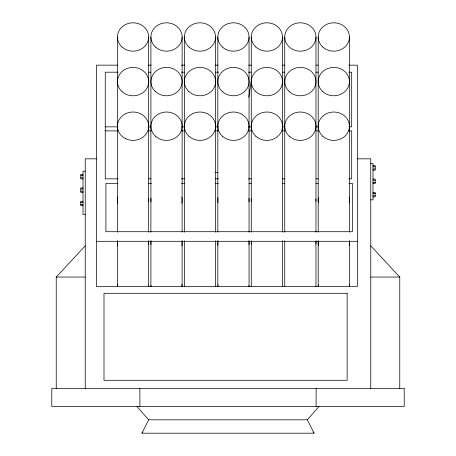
<?xml version="1.0" encoding="UTF-8"?>
<svg xmlns="http://www.w3.org/2000/svg" width="456" height="456" viewBox="0 0 456 456"><rect width="100%" height="100%" fill="white"/><g stroke="black" fill="none" stroke-linecap="round" stroke-linejoin="round"><path stroke-width="0.68" d="M248.782 97.231L251.49 79.663M307.361 419.816L314.053 433.2L141.947 433.2L148.639 419.816L307.361 419.816L319.046 406.433M141.947 433.2L142.796 432.06M56.242 388.586L56.242 277.054L85.238 245.83M117.728 65.151L96.393 65.151L96.393 286.453L357.373 286.453L357.373 65.151L348.84 65.151M148.086 65.151L151.153 65.151M181.368 65.151L184.572 65.151M215.152 65.151L218.156 65.151M248.554 65.151L251.416 65.151M282.674 65.151L284.84 65.151M316.111 65.151L318.265 65.151M118.064 72.191L105.245 72.191L105.245 178.849L118.064 178.849M148.69 72.191L150.828 72.191M181.454 72.191L184.304 72.191M215.642 72.191L218.492 72.191M248.406 72.191L251.256 72.191M282.595 72.191L284.732 72.191M316.071 72.191L318.208 72.191M348.834 72.191L351.684 72.191L351.684 126.853L348.834 126.853M105.245 126.853L118.064 126.853M148.69 126.853L150.828 126.853M181.454 126.853L184.304 126.853M215.642 126.853L218.492 126.853M248.406 126.853L251.256 126.853M282.595 126.853L284.732 126.853M316.071 126.853L318.208 126.853M105.245 130.878L118.064 130.878M148.69 130.878L150.828 130.878M181.454 130.878L184.304 130.878M215.642 130.878L218.492 130.878M248.406 130.878L251.256 130.878M282.595 130.878L284.732 130.878M316.071 130.878L318.208 130.878M348.834 130.878L351.684 130.878L351.684 178.849L348.834 178.849M96.393 158.836L85.238 158.836L85.238 388.586M357.373 158.836L370.762 158.836L370.762 388.586M370.762 163.567L372.991 163.567L372.991 199.836L370.762 199.836M372.991 165.67L375.22 165.67L375.22 170.134L372.991 170.134M372.991 166.788L375.22 166.788M372.991 169.016L375.22 169.016M85.238 171.177L83.009 171.177L83.009 214.383L85.238 214.383M215.198 172.425L218.031 172.425M83.009 174.488L80.78 174.488L80.78 178.951L83.009 178.951M80.78 175.606L83.009 175.606M80.78 177.834L83.009 177.834M148.69 178.849L150.828 178.849M181.454 178.849L184.304 178.849M215.642 178.849L218.492 178.849M248.406 178.849L251.256 178.849M282.595 178.849L284.732 178.849M316.071 178.849L318.208 178.849M372.991 179.054L375.22 179.054L375.22 183.517L372.991 183.517M372.991 180.171L375.22 180.171M372.991 182.4L375.22 182.4M118.024 183.312L105.917 183.312L105.917 231.711L352.38 231.711L352.38 183.312L348.823 183.312M148.656 183.312L151.506 183.312M181.425 183.312L184.275 183.312M215.614 183.312L218.464 183.312M249.096 183.312L251.233 183.312M282.572 183.312L284.709 183.312M316.054 183.312L318.191 183.312M83.009 187.872L80.78 187.872L80.78 192.335L83.009 192.335M80.78 188.989L83.009 188.989M80.78 191.218L83.009 191.218M372.991 192.438L375.22 192.438L375.22 196.901L372.991 196.901M372.991 193.555L375.22 193.555M372.991 195.784L375.22 195.784M83.009 201.256L80.78 201.256L80.78 205.719L83.009 205.719M80.78 202.373L83.009 202.373M80.78 204.601L83.009 204.601M96.393 241.309L357.373 241.309M56.242 277.054L85.238 277.054M370.762 277.054L399.758 277.054L399.758 388.586M370.762 245.83L399.758 277.054M136.954 406.433L148.639 419.816M313.204 432.06L314.053 433.2M349.427 36.987L349.427 232.195M349.427 240.722L349.427 286.59M318.202 36.987L318.202 232.195M318.202 240.722L318.202 286.59M316.111 388.586L316.111 406.433M315.968 36.987A15.612 14.187 0 0 1 292.547 49.271A15.612 14.187 0 0 1 292.547 24.698A15.612 14.187 0 0 1 315.968 36.987L315.968 232.195M315.968 240.722L315.968 286.59M284.738 36.987L284.738 232.195M284.738 240.722L284.738 286.59M282.509 36.987L282.509 232.195M282.509 240.722L282.509 286.59M251.279 36.987L251.279 232.195M251.279 240.722L251.279 286.59M249.05 36.987L249.05 232.195M249.05 240.722L249.05 286.59M217.82 36.987L217.82 232.195M217.82 240.722L217.82 286.59M215.591 36.987L215.591 232.195M215.591 240.722L215.591 286.59M184.361 36.987L184.361 232.195M184.361 240.722L184.361 286.59M182.132 36.987L182.132 232.195M182.132 240.722L182.132 286.59M150.902 36.987L150.902 232.195M150.902 240.722L150.902 286.59M148.673 36.987L148.673 232.195M148.673 240.722L148.673 286.59M139.889 388.586L139.889 406.433M117.443 36.987L117.443 232.195M117.443 240.722L117.443 286.59M217.837 286.681A15.612 14.187 0 0 1 218.059 284.829M248.919 285.445A15.612 14.187 0 0 1 249.039 286.681M318.214 286.681A15.612 14.187 0 0 1 318.436 284.829M349.188 284.829A15.612 14.187 0 0 1 349.416 286.681M150.919 286.681A15.612 14.187 0 0 1 151.039 285.445M181.762 284.225A15.612 14.187 0 0 1 182.115 286.681M117.46 286.681A15.612 14.187 0 0 1 117.813 284.225M148.542 285.445A15.612 14.187 0 0 1 148.656 286.681M248.919 241.002A15.612 14.187 0 0 1 248.919 244.707M218.059 245.322A15.612 14.187 0 0 1 217.957 241.002M349.296 241.002A15.612 14.187 0 0 1 349.188 245.322M318.436 245.322A15.612 14.187 0 0 1 318.334 241.002M182.001 241.002A15.612 14.187 0 0 1 181.762 245.926M151.039 244.701A15.612 14.187 0 0 1 151.039 241.002M251.341 244.085A15.612 14.187 0 0 1 251.341 241.623M148.542 241.002A15.612 14.187 0 0 1 148.542 244.707M117.813 245.926A15.612 14.187 0 0 1 117.58 241.002M315.911 241.623A15.612 14.187 0 0 1 315.911 244.085M248.919 198.252A15.612 14.187 0 0 1 248.919 201.957M218.059 202.572A15.612 14.187 0 0 1 218.059 197.636M349.188 197.636A15.612 14.187 0 0 1 349.188 202.572M318.436 202.572A15.612 14.187 0 0 1 318.436 197.636M181.762 197.032A15.612 14.187 0 0 1 181.762 203.176M151.039 201.957A15.612 14.187 0 0 1 151.039 198.252M251.341 201.335A15.612 14.187 0 0 1 251.341 198.873M148.542 198.252A15.612 14.187 0 0 1 148.542 201.957M117.813 203.176A15.612 14.187 0 0 1 117.813 197.032M315.911 198.873A15.612 14.187 0 0 1 315.911 201.335M347.136 293.305L103.996 293.305L103.996 380.298L347.136 380.298L347.136 293.305M404.221 388.586L51.779 388.586L51.779 406.433L404.221 406.433L404.221 388.586M222.397 136.241A15.612 14.187 0 0 0 248.52 129.88A15.612 14.187 0 0 0 229.396 112.507A15.612 14.187 0 0 0 222.397 136.241M322.774 136.241A15.612 14.187 0 0 0 348.897 129.88A15.612 14.187 0 0 0 329.773 112.507A15.612 14.187 0 0 0 322.774 136.241M155.479 136.241A15.612 14.187 0 0 0 181.602 129.88A15.612 14.187 0 0 0 162.478 112.507A15.612 14.187 0 0 0 155.479 136.241M255.856 136.241A15.612 14.187 0 0 0 281.979 129.88A15.612 14.187 0 0 0 262.855 112.507A15.612 14.187 0 0 0 255.856 136.241M188.938 136.241A15.612 14.187 0 0 0 215.061 129.88A15.612 14.187 0 0 0 195.937 112.507A15.612 14.187 0 0 0 188.938 136.241M125.252 138.493A15.612 14.187 0 0 0 148.673 126.209A15.612 14.187 0 0 0 125.252 113.926A15.612 14.187 0 0 0 125.252 138.493M289.315 136.241A15.612 14.187 0 0 0 315.438 129.88A15.612 14.187 0 0 0 296.315 112.507A15.612 14.187 0 0 0 289.315 136.241M222.397 91.627A15.612 14.187 0 0 0 248.52 85.272A15.612 14.187 0 0 0 229.396 67.898A15.612 14.187 0 0 0 222.397 91.627M322.774 91.627A15.612 14.187 0 0 0 348.897 85.272A15.612 14.187 0 0 0 329.773 67.898A15.612 14.187 0 0 0 322.774 91.627M155.479 91.627A15.612 14.187 0 0 0 181.602 85.272A15.612 14.187 0 0 0 162.478 67.898A15.612 14.187 0 0 0 155.479 91.627M255.856 91.627A15.612 14.187 0 0 0 281.979 85.272A15.612 14.187 0 0 0 262.855 67.898A15.612 14.187 0 0 0 255.856 91.627M188.938 91.627A15.612 14.187 0 0 0 215.061 85.272A15.612 14.187 0 0 0 195.937 67.898A15.612 14.187 0 0 0 188.938 91.627M122.02 91.627A15.612 14.187 0 0 0 148.143 85.272A15.612 14.187 0 0 0 129.019 67.898A15.612 14.187 0 0 0 122.02 91.627M289.315 91.627A15.612 14.187 0 0 0 315.438 85.272A15.612 14.187 0 0 0 296.315 67.898A15.612 14.187 0 0 0 289.315 91.627M222.397 47.019A15.612 14.187 0 0 0 248.52 40.658A15.612 14.187 0 0 0 229.396 23.284A15.612 14.187 0 0 0 222.397 47.019M322.774 47.019A15.612 14.187 0 0 0 348.897 40.658A15.612 14.187 0 0 0 329.773 23.284A15.612 14.187 0 0 0 322.774 47.019M155.479 47.019A15.612 14.187 0 0 0 181.602 40.658A15.612 14.187 0 0 0 162.478 23.284A15.612 14.187 0 0 0 155.479 47.019M255.856 47.019A15.612 14.187 0 0 0 281.979 40.658A15.612 14.187 0 0 0 262.855 23.284A15.612 14.187 0 0 0 255.856 47.019M188.938 47.019A15.612 14.187 0 0 0 215.061 40.658A15.612 14.187 0 0 0 195.937 23.284A15.612 14.187 0 0 0 188.938 47.019M122.02 47.019A15.612 14.187 0 0 0 148.143 40.658A15.612 14.187 0 0 0 129.019 23.284A15.612 14.187 0 0 0 122.02 47.019"/></g></svg>
